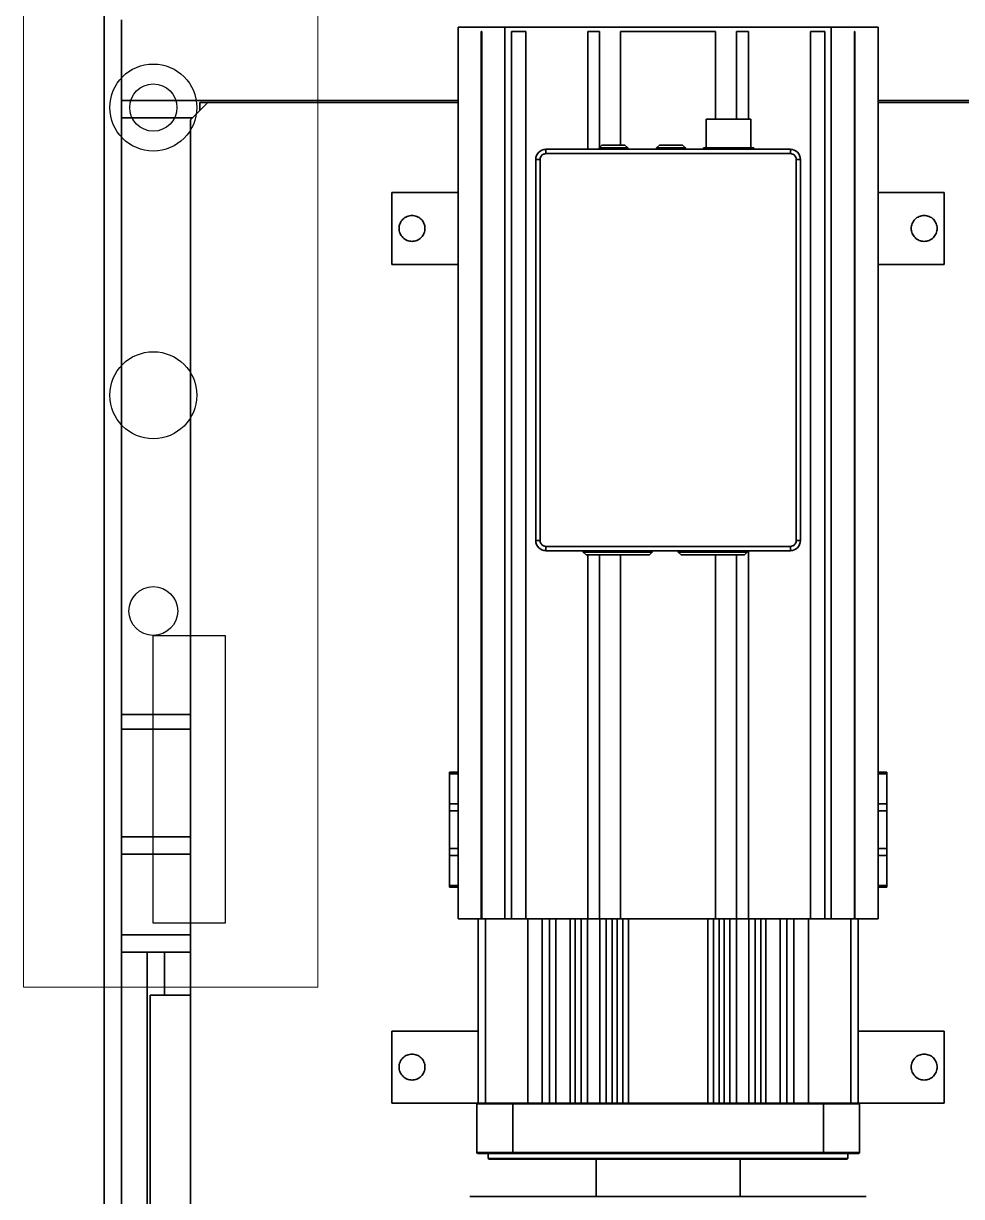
# Model space of a CAD drawing. Header units: millimetres. Extents: x -1052 to 3351, y 0 to 2015.
# Drawn here: x -370.56 to -360.91, y 1746.09 to 1758.15 of the extents above; entities that cross this region are included whole.
import ezdxf

# ---------------------------------------------------------------- set-up
doc = ezdxf.new("R2010")
doc.units = ezdxf.units.MM
doc.layers.add('AM_0', color=7, linetype='Continuous', lineweight=25)
doc.layers.add('AM_8', color=7, linetype='Continuous', lineweight=15)
doc.layers.add('DRAIN', color=5, linetype='Continuous')

msp = doc.modelspace()

# ---------------------------------------------------------------- linework, layer by layer
at = {"color": 7, "linetype": 'Continuous', "lineweight": 35}
for p, q in [((-369.7264, 1700.3826), (-369.7264, 1767.8333)), ((-369.7264, 1700.3826), (-369.7264, 1767.8333)), ((-369.5489, 1757.3607), (-369.5489, 1758.189)), ((-369.5489, 1757.3607), (-369.5489, 1758.189)), ((-366.0876, 1758.1151), (-365.6053, 1758.1151)), ((-366.0876, 1750.4383), (-366.0876, 1758.1151)), ((-366.0876, 1758.1151), (-365.6053, 1758.1151)), ((-366.0876, 1750.4383), (-366.0876, 1758.1151)), ((-365.8487, 1758.0707), (-365.8487, 1748.9441)), ((-365.8487, 1758.0707), (-365.8442, 1758.0707)), ((-365.8487, 1758.0707), (-365.8487, 1748.9441)), ((-365.8487, 1758.0707), (-365.8442, 1758.0707)), ((-365.8442, 1748.9441), (-365.8442, 1758.0707)), ((-365.8442, 1748.9441), (-365.8442, 1758.0707)), ((-362.2506, 1758.1151), (-365.6053, 1758.1151)), ((-365.6053, 1758.1151), (-365.6053, 1748.9441)), ((-362.2506, 1758.1151), (-365.6053, 1758.1151)), ((-365.6053, 1758.1151), (-365.6053, 1748.9441)), ((-365.5388, 1748.9441), (-365.5388, 1758.0707)), ((-365.5388, 1758.0707), (-365.3909, 1758.0707)), ((-365.5388, 1748.9441), (-365.5388, 1758.0707)), ((-365.5388, 1758.0707), (-365.3909, 1758.0707)), ((-365.3909, 1758.0707), (-365.3909, 1748.9441)), ((-365.3909, 1758.0707), (-365.3909, 1748.9441)), ((-364.7548, 1756.8578), (-364.7548, 1758.0707)), ((-364.7548, 1758.0707), (-364.6321, 1758.0707)), ((-364.7548, 1756.8578), (-364.7548, 1758.0707)), ((-364.7548, 1758.0707), (-364.6321, 1758.0707)), ((-364.6321, 1758.0707), (-364.6321, 1756.8785)), ((-364.6321, 1758.0707), (-364.6321, 1756.8785)), ((-364.4161, 1756.9021), (-364.4161, 1758.0707)), ((-364.4161, 1758.0707), (-363.4398, 1758.0707)), ((-364.4161, 1756.9021), (-364.4161, 1758.0707)), ((-364.4161, 1758.0707), (-363.4398, 1758.0707)), ((-363.4398, 1758.0707), (-363.4398, 1757.1684)), ((-363.4398, 1758.0707), (-363.4398, 1757.1684)), ((-363.2239, 1757.1684), (-363.2239, 1758.0707)), ((-363.2239, 1758.0707), (-363.1011, 1758.0707)), ((-363.2239, 1757.1684), (-363.2239, 1758.0707)), ((-363.2239, 1758.0707), (-363.1011, 1758.0707)), ((-363.1011, 1758.0707), (-363.1011, 1757.1684)), ((-363.1011, 1758.0707), (-363.1011, 1757.1684)), ((-362.4651, 1748.9441), (-362.4651, 1758.0707)), ((-362.4651, 1758.0707), (-362.3171, 1758.0707)), ((-362.4651, 1748.9441), (-362.4651, 1758.0707)), ((-362.4651, 1758.0707), (-362.3171, 1758.0707)), ((-362.3171, 1758.0707), (-362.3171, 1748.9441)), ((-362.3171, 1758.0707), (-362.3171, 1748.9441)), ((-361.7683, 1758.1151), (-362.2506, 1758.1151)), ((-362.2506, 1758.1151), (-362.2506, 1748.9441)), ((-361.7683, 1758.1151), (-362.2506, 1758.1151)), ((-362.2506, 1758.1151), (-362.2506, 1748.9441)), ((-362.0117, 1758.0707), (-362.0117, 1748.9441)), ((-362.0117, 1758.0707), (-362.0072, 1758.0707)), ((-362.0117, 1758.0707), (-362.0117, 1748.9441)), ((-362.0117, 1758.0707), (-362.0072, 1758.0707)), ((-362.0072, 1758.0707), (-362.0072, 1748.9441)), ((-362.0072, 1758.0707), (-362.0072, 1748.9441)), ((-361.7684, 1750.4383), (-361.7684, 1758.1151)), ((-361.7684, 1750.4383), (-361.7684, 1758.1151)), ((-369.5489, 1757.3607), (-369.5489, 1757.1832)), ((-366.0876, 1757.3607), (-369.5489, 1757.3607)), ((-369.5489, 1757.3607), (-369.5489, 1757.1832)), ((-366.0876, 1757.3607), (-369.5489, 1757.3607)), ((-368.6614, 1757.3385), (-368.8389, 1757.161)), ((-368.6614, 1757.3385), (-368.8389, 1757.161)), ((-368.6614, 1757.3385), (-368.7427, 1757.3385)), ((-368.7427, 1757.2571), (-368.7427, 1757.3385)), ((-368.6614, 1757.3385), (-368.7427, 1757.3385)), ((-368.7427, 1757.2571), (-368.7427, 1757.3385)), ((-366.0876, 1757.3385), (-368.6614, 1757.3385)), ((-366.0876, 1757.3385), (-368.6614, 1757.3385)), ((-358.3071, 1757.3607), (-361.7684, 1757.3607)), ((-358.3071, 1757.3607), (-361.7684, 1757.3607)), ((-359.1946, 1757.3385), (-361.7684, 1757.3385)), ((-359.1946, 1757.3385), (-361.7684, 1757.3385)), ((-368.8167, 1757.1832), (-369.5489, 1757.1832)), ((-369.5489, 1749.7873), (-369.5489, 1757.1832)), ((-368.8167, 1757.1832), (-369.5489, 1757.1832)), ((-369.5489, 1749.7873), (-369.5489, 1757.1832)), ((-368.8389, 1757.161), (-368.8389, 1742.7242)), ((-368.8389, 1757.161), (-368.8389, 1742.7242)), ((-363.536, 1757.1684), (-363.536, 1756.8725)), ((-363.536, 1757.1684), (-363.536, 1756.8725)), ((-363.0774, 1756.8725), (-363.0774, 1757.1684)), ((-363.0774, 1756.8725), (-363.0774, 1757.1684)), ((-365.1853, 1756.8578), (-362.6707, 1756.8578)), ((-365.1853, 1756.8578), (-365.1853, 1756.8134)), ((-365.1853, 1756.8578), (-362.6707, 1756.8578)), ((-365.1853, 1756.8578), (-365.1853, 1756.8134)), ((-364.6084, 1756.9022), (-364.638, 1756.8725)), ((-364.6084, 1756.9022), (-364.638, 1756.8725)), ((-364.638, 1756.8725), (-364.638, 1756.8578)), ((-364.3421, 1756.8725), (-364.638, 1756.8725)), ((-364.638, 1756.8725), (-364.638, 1756.8578)), ((-364.3421, 1756.8725), (-364.638, 1756.8725)), ((-364.3421, 1756.8725), (-364.3717, 1756.9022)), ((-364.3421, 1756.8725), (-364.3717, 1756.9022)), ((-364.3421, 1756.8578), (-364.3421, 1756.8725)), ((-364.3421, 1756.8578), (-364.3421, 1756.8725)), ((-364.0167, 1756.9022), (-364.0463, 1756.8725)), ((-364.0167, 1756.9022), (-364.0463, 1756.8725)), ((-364.0463, 1756.8725), (-364.0463, 1756.8578)), ((-363.7505, 1756.8725), (-364.0463, 1756.8725)), ((-364.0463, 1756.8725), (-364.0463, 1756.8578)), ((-363.7505, 1756.8725), (-364.0463, 1756.8725)), ((-363.7505, 1756.8725), (-363.7801, 1756.9022)), ((-363.7505, 1756.8725), (-363.7801, 1756.9022)), ((-363.7505, 1756.8578), (-363.7505, 1756.8725)), ((-363.7505, 1756.8578), (-363.7505, 1756.8725)), ((-363.5656, 1756.8578), (-363.5656, 1756.8725)), ((-363.5656, 1756.8578), (-363.5656, 1756.8725)), ((-363.0922, 1756.8725), (-363.5212, 1756.8725)), ((-363.5212, 1756.8578), (-363.5212, 1756.8725)), ((-363.0922, 1756.8725), (-363.5212, 1756.8725)), ((-363.5212, 1756.8578), (-363.5212, 1756.8725)), ((-363.0922, 1756.8578), (-363.0922, 1756.8725)), ((-363.0922, 1756.8578), (-363.0922, 1756.8725)), ((-363.0479, 1756.8578), (-363.0479, 1756.8725)), ((-363.0479, 1756.8578), (-363.0479, 1756.8725)), ((-362.6707, 1756.8134), (-362.6707, 1756.8578)), ((-362.6707, 1756.8134), (-362.6707, 1756.8578)), ((-365.2888, 1756.7542), (-365.2444, 1756.7542)), ((-365.2888, 1752.8344), (-365.2888, 1756.7542)), ((-365.2888, 1756.7542), (-365.2444, 1756.7542)), ((-365.2888, 1752.8344), (-365.2888, 1756.7542)), ((-365.2444, 1752.8344), (-365.2444, 1756.7542)), ((-365.2444, 1752.8344), (-365.2444, 1756.7542)), ((-365.1853, 1756.8134), (-362.6707, 1756.8134)), ((-365.1853, 1756.8134), (-362.6707, 1756.8134)), ((-362.6115, 1756.7542), (-362.6115, 1752.8344)), ((-362.5671, 1756.7542), (-362.6115, 1756.7542)), ((-362.6115, 1756.7542), (-362.6115, 1752.8344)), ((-362.5671, 1756.7542), (-362.6115, 1756.7542)), ((-362.5671, 1756.7542), (-362.5671, 1752.8344)), ((-362.5671, 1756.7542), (-362.5671, 1752.8344)), ((-366.768, 1756.414), (-366.0876, 1756.414)), ((-366.768, 1755.6744), (-366.768, 1756.414)), ((-366.768, 1756.414), (-366.0876, 1756.414)), ((-366.768, 1755.6744), (-366.768, 1756.414)), ((-361.7684, 1756.414), (-361.0879, 1756.414)), ((-361.7684, 1756.414), (-361.0879, 1756.414)), ((-361.0879, 1756.414), (-361.0879, 1755.6744)), ((-361.0879, 1756.414), (-361.0879, 1755.6744)), ((-366.0876, 1755.6744), (-366.768, 1755.6744)), ((-366.0876, 1755.6744), (-366.768, 1755.6744)), ((-361.0879, 1755.6744), (-361.7684, 1755.6744)), ((-361.0879, 1755.6744), (-361.7684, 1755.6744)), ((-365.2888, 1752.8344), (-365.2444, 1752.8344)), ((-365.2888, 1752.8344), (-365.2444, 1752.8344)), ((-362.6707, 1752.7752), (-365.1853, 1752.7752)), ((-365.1853, 1752.7308), (-365.1853, 1752.7752)), ((-362.6707, 1752.7752), (-365.1853, 1752.7752)), ((-365.1853, 1752.7308), (-365.1853, 1752.7752)), ((-362.6707, 1752.7308), (-365.1853, 1752.7308)), ((-362.6707, 1752.7308), (-365.1853, 1752.7308)), ((-364.8007, 1752.7308), (-364.8007, 1752.7161)), ((-364.8007, 1752.7308), (-364.8007, 1752.7161)), ((-364.8007, 1752.7161), (-364.7711, 1752.6864)), ((-364.8007, 1752.7161), (-364.4457, 1752.7161)), ((-364.8007, 1752.7161), (-364.7711, 1752.6864)), ((-364.8007, 1752.7161), (-364.4457, 1752.7161)), ((-364.4457, 1752.7161), (-364.0907, 1752.7161)), ((-364.4457, 1752.7161), (-364.0907, 1752.7161)), ((-364.1203, 1752.6864), (-364.0907, 1752.7161)), ((-364.1203, 1752.6864), (-364.0907, 1752.7161)), ((-364.0907, 1752.7161), (-364.0907, 1752.7308)), ((-364.0907, 1752.7161), (-364.0907, 1752.7308)), ((-363.8244, 1752.7308), (-363.8244, 1752.7161)), ((-363.8244, 1752.7308), (-363.8244, 1752.7161)), ((-363.8244, 1752.7161), (-363.7948, 1752.6864)), ((-363.8244, 1752.7161), (-363.4694, 1752.7161)), ((-363.8244, 1752.7161), (-363.7948, 1752.6864)), ((-363.8244, 1752.7161), (-363.4694, 1752.7161)), ((-363.4694, 1752.7161), (-363.1144, 1752.7161)), ((-363.4694, 1752.7161), (-363.1144, 1752.7161)), ((-363.144, 1752.6864), (-363.1144, 1752.7161)), ((-363.144, 1752.6864), (-363.1144, 1752.7161)), ((-363.1144, 1752.7161), (-363.1144, 1752.7308)), ((-363.1144, 1752.7161), (-363.1144, 1752.7308)), ((-363.1011, 1752.7308), (-363.1011, 1748.9441)), ((-363.1011, 1752.7308), (-363.1011, 1748.9441)), ((-362.6707, 1752.7308), (-362.6707, 1752.7752)), ((-362.6707, 1752.7308), (-362.6707, 1752.7752)), ((-362.5671, 1752.8344), (-362.6115, 1752.8344)), ((-362.5671, 1752.8344), (-362.6115, 1752.8344)), ((-364.7548, 1748.9441), (-364.7548, 1752.6865)), ((-364.7548, 1748.9441), (-364.7548, 1752.6865)), ((-364.6321, 1752.6865), (-364.6321, 1748.9441)), ((-364.6321, 1752.6865), (-364.6321, 1748.9441)), ((-364.4161, 1748.9441), (-364.4161, 1752.6865)), ((-364.4161, 1748.9441), (-364.4161, 1752.6865)), ((-363.4398, 1752.6865), (-363.4398, 1748.9441)), ((-363.4398, 1752.6865), (-363.4398, 1748.9441)), ((-363.2239, 1748.9441), (-363.2239, 1752.6865)), ((-363.2239, 1748.9441), (-363.2239, 1752.6865)), ((-369.5489, 1751.0446), (-368.8389, 1751.0446)), ((-369.5489, 1751.0446), (-368.8389, 1751.0446)), ((-369.5489, 1750.8967), (-368.8389, 1750.8967)), ((-369.5489, 1750.8967), (-368.8389, 1750.8967)), ((-366.0876, 1750.4529), (-366.1763, 1750.4529)), ((-366.1763, 1750.4529), (-366.1763, 1750.4357)), ((-366.0876, 1750.4529), (-366.1763, 1750.4529)), ((-366.1763, 1750.4529), (-366.1763, 1750.4357)), ((-366.1763, 1750.4357), (-366.0876, 1750.4357)), ((-366.1763, 1750.4357), (-366.1763, 1750.1269)), ((-366.1763, 1750.4357), (-366.0876, 1750.4357)), ((-366.1763, 1750.4357), (-366.1763, 1750.1269)), ((-366.0876, 1750.4357), (-366.0876, 1750.4518)), ((-366.0876, 1750.4357), (-366.0876, 1750.4518)), ((-366.0876, 1750.4357), (-366.0876, 1750.1269)), ((-366.0876, 1750.4357), (-366.0876, 1750.1269)), ((-361.6796, 1750.4529), (-361.7684, 1750.4529)), ((-361.6796, 1750.4529), (-361.7684, 1750.4529)), ((-361.7684, 1750.4518), (-361.7684, 1750.4357)), ((-361.7684, 1750.4518), (-361.7684, 1750.4357)), ((-361.6796, 1750.4357), (-361.7684, 1750.4357)), ((-361.7684, 1750.4357), (-361.7684, 1750.1269)), ((-361.6796, 1750.4357), (-361.7684, 1750.4357)), ((-361.7684, 1750.4357), (-361.7684, 1750.1269)), ((-361.6796, 1750.4529), (-361.6796, 1750.4357)), ((-361.6796, 1750.4529), (-361.6796, 1750.4357)), ((-361.6796, 1750.4357), (-361.6796, 1750.1269)), ((-361.6796, 1750.4357), (-361.6796, 1750.1269)), ((-366.0876, 1750.1269), (-366.1763, 1750.1269)), ((-366.1763, 1750.1269), (-366.1763, 1750.0558)), ((-366.0876, 1750.1269), (-366.1763, 1750.1269)), ((-366.1763, 1750.1269), (-366.1763, 1750.0558)), ((-366.0876, 1750.0558), (-366.0876, 1750.1269)), ((-366.0876, 1750.0558), (-366.0876, 1750.1269)), ((-361.7684, 1750.1269), (-361.7684, 1750.0558)), ((-361.6796, 1750.1269), (-361.7684, 1750.1269)), ((-361.7684, 1750.1269), (-361.7684, 1750.0558)), ((-361.6796, 1750.1269), (-361.7684, 1750.1269)), ((-361.6796, 1750.1269), (-361.6796, 1750.0558)), ((-361.6796, 1750.1269), (-361.6796, 1750.0558)), ((-366.1763, 1750.0558), (-366.0876, 1750.0558)), ((-366.1763, 1750.0558), (-366.1763, 1749.6666)), ((-366.1763, 1750.0558), (-366.0876, 1750.0558)), ((-366.1763, 1750.0558), (-366.1763, 1749.6666)), ((-366.0876, 1750.0558), (-366.0876, 1749.6666)), ((-366.0876, 1750.0558), (-366.0876, 1749.6666)), ((-361.6796, 1750.0558), (-361.7684, 1750.0558)), ((-361.7684, 1750.0558), (-361.7684, 1749.6666)), ((-361.6796, 1750.0558), (-361.7684, 1750.0558)), ((-361.7684, 1750.0558), (-361.7684, 1749.6666)), ((-361.6796, 1750.0558), (-361.6796, 1749.6666)), ((-361.6796, 1750.0558), (-361.6796, 1749.6666)), ((-369.5489, 1749.7873), (-369.5489, 1749.6098)), ((-368.8389, 1749.7873), (-369.5489, 1749.7873)), ((-369.5489, 1749.7873), (-369.5489, 1749.6098)), ((-368.8389, 1749.7873), (-369.5489, 1749.7873)), ((-369.5489, 1748.7814), (-369.5489, 1749.6098)), ((-368.8389, 1749.6098), (-369.5489, 1749.6098)), ((-369.5489, 1748.7814), (-369.5489, 1749.6098)), ((-368.8389, 1749.6098), (-369.5489, 1749.6098)), ((-366.0876, 1749.6666), (-366.1763, 1749.6666)), ((-366.1763, 1749.6666), (-366.1763, 1749.5955)), ((-366.0876, 1749.6666), (-366.1763, 1749.6666)), ((-366.1763, 1749.6666), (-366.1763, 1749.5955)), ((-366.1763, 1749.5955), (-366.0876, 1749.5955)), ((-366.1763, 1749.5955), (-366.1763, 1749.2867)), ((-366.1763, 1749.5955), (-366.0876, 1749.5955)), ((-366.1763, 1749.5955), (-366.1763, 1749.2867)), ((-366.0876, 1749.5955), (-366.0876, 1749.6666)), ((-366.0876, 1749.5955), (-366.0876, 1749.6666)), ((-366.0876, 1749.5955), (-366.0876, 1749.2867)), ((-366.0876, 1749.5955), (-366.0876, 1749.2867)), ((-361.6796, 1749.6666), (-361.7684, 1749.6666)), ((-361.7684, 1749.6666), (-361.7684, 1749.5955)), ((-361.6796, 1749.6666), (-361.7684, 1749.6666)), ((-361.7684, 1749.6666), (-361.7684, 1749.5955)), ((-361.6796, 1749.5955), (-361.7684, 1749.5955)), ((-361.7684, 1749.5955), (-361.7684, 1749.2867)), ((-361.6796, 1749.5955), (-361.7684, 1749.5955)), ((-361.7684, 1749.5955), (-361.7684, 1749.2867)), ((-361.6796, 1749.6666), (-361.6796, 1749.5955)), ((-361.6796, 1749.6666), (-361.6796, 1749.5955)), ((-361.6796, 1749.5955), (-361.6796, 1749.2867)), ((-361.6796, 1749.5955), (-361.6796, 1749.2867)), ((-366.0876, 1749.2867), (-366.1763, 1749.2867)), ((-366.1763, 1749.2867), (-366.1763, 1749.2696)), ((-366.0876, 1749.2867), (-366.1763, 1749.2867)), ((-366.1763, 1749.2867), (-366.1763, 1749.2696)), ((-366.1763, 1749.2696), (-366.0876, 1749.2696)), ((-366.1763, 1749.2696), (-366.0876, 1749.2696)), ((-366.0876, 1749.2706), (-366.0876, 1749.2867)), ((-366.0876, 1749.2706), (-366.0876, 1749.2867)), ((-366.0876, 1748.9441), (-366.0876, 1749.2842)), ((-366.0876, 1748.9441), (-366.0876, 1749.2842)), ((-361.6796, 1749.2867), (-361.7684, 1749.2867)), ((-361.7684, 1749.2867), (-361.7684, 1749.2706)), ((-361.6796, 1749.2867), (-361.7684, 1749.2867)), ((-361.7684, 1749.2867), (-361.7684, 1749.2706)), ((-361.7684, 1748.9441), (-361.7684, 1749.2842)), ((-361.7684, 1748.9441), (-361.7684, 1749.2842)), ((-361.7684, 1749.2696), (-361.6796, 1749.2696)), ((-361.7684, 1749.2696), (-361.6796, 1749.2696)), ((-361.6796, 1749.2867), (-361.6796, 1749.2696)), ((-361.6796, 1749.2867), (-361.6796, 1749.2696)), ((-365.8487, 1748.9441), (-366.0876, 1748.9441)), ((-365.8487, 1748.9441), (-366.0876, 1748.9441)), ((-365.8805, 1748.9441), (-365.8805, 1747.0508)), ((-365.8805, 1748.9441), (-365.8805, 1747.0508)), ((-365.8468, 1748.9441), (-365.8487, 1748.9441)), ((-365.8468, 1748.9441), (-365.8487, 1748.9441)), ((-365.6053, 1748.9441), (-365.8442, 1748.9441)), ((-365.6053, 1748.9441), (-365.8442, 1748.9441)), ((-365.8065, 1747.0508), (-365.8065, 1748.9441)), ((-365.8065, 1747.0508), (-365.8065, 1748.9441)), ((-365.5388, 1748.9441), (-365.6053, 1748.9441)), ((-365.5388, 1748.9441), (-365.6053, 1748.9441)), ((-365.3909, 1748.9441), (-365.5388, 1748.9441)), ((-365.3909, 1748.9441), (-365.5388, 1748.9441)), ((-364.7548, 1748.9441), (-365.3909, 1748.9441)), ((-364.7548, 1748.9441), (-365.3909, 1748.9441)), ((-365.3702, 1747.0508), (-365.3702, 1748.9441)), ((-365.3702, 1747.0508), (-365.3702, 1748.9441)), ((-365.2223, 1748.9441), (-365.2223, 1747.0508)), ((-365.2223, 1748.9441), (-365.2223, 1747.0508)), ((-365.1483, 1748.9441), (-365.1483, 1747.0508)), ((-365.1483, 1748.9441), (-365.1483, 1747.0508)), ((-365.0817, 1748.9441), (-365.0817, 1747.0508)), ((-365.0817, 1748.9441), (-365.0817, 1747.0508)), ((-364.9338, 1748.9441), (-364.9338, 1747.0508)), ((-364.9338, 1748.9441), (-364.9338, 1747.0508)), ((-364.8828, 1748.9441), (-364.8828, 1747.0508)), ((-364.8828, 1748.9441), (-364.8828, 1747.0508)), ((-364.8236, 1747.0508), (-364.8236, 1748.9441)), ((-364.8236, 1747.0508), (-364.8236, 1748.9441)), ((-364.7571, 1748.9441), (-364.7571, 1747.0508)), ((-364.7571, 1748.9441), (-364.7571, 1747.0508)), ((-364.6372, 1748.9441), (-364.7497, 1748.9441)), ((-364.6372, 1748.9441), (-364.7497, 1748.9441)), ((-364.4161, 1748.9441), (-364.6321, 1748.9441)), ((-364.4161, 1748.9441), (-364.6321, 1748.9441)), ((-364.6298, 1747.0508), (-364.6298, 1748.9441)), ((-364.6298, 1747.0508), (-364.6298, 1748.9441)), ((-364.5633, 1748.9441), (-364.5633, 1747.0508)), ((-364.5633, 1748.9441), (-364.5633, 1747.0508)), ((-364.5041, 1748.9441), (-364.5041, 1747.0508)), ((-364.5041, 1748.9441), (-364.5041, 1747.0508)), ((-364.4531, 1748.9441), (-364.4531, 1747.0508)), ((-364.4531, 1748.9441), (-364.4531, 1747.0508)), ((-363.4398, 1748.9441), (-364.4161, 1748.9441)), ((-363.4398, 1748.9441), (-364.4161, 1748.9441)), ((-364.3939, 1748.9441), (-364.3939, 1747.0508)), ((-364.3939, 1748.9441), (-364.3939, 1747.0508)), ((-364.3347, 1747.0508), (-364.3347, 1748.9441)), ((-364.3347, 1747.0508), (-364.3347, 1748.9441)), ((-363.5212, 1747.0508), (-363.5212, 1748.9441)), ((-363.5212, 1747.0508), (-363.5212, 1748.9441)), ((-363.462, 1747.0508), (-363.462, 1748.9441)), ((-363.462, 1747.0508), (-363.462, 1748.9441)), ((-363.2239, 1748.9441), (-363.4398, 1748.9441)), ((-363.2239, 1748.9441), (-363.4398, 1748.9441)), ((-363.4029, 1747.0508), (-363.4029, 1748.9441)), ((-363.4029, 1747.0508), (-363.4029, 1748.9441)), ((-363.3518, 1747.0508), (-363.3518, 1748.9441)), ((-363.3518, 1747.0508), (-363.3518, 1748.9441)), ((-363.2927, 1748.9441), (-363.2927, 1747.0508)), ((-363.2927, 1748.9441), (-363.2927, 1747.0508)), ((-363.2261, 1747.0508), (-363.2261, 1748.9441)), ((-363.2261, 1747.0508), (-363.2261, 1748.9441)), ((-363.1063, 1748.9441), (-363.2187, 1748.9441)), ((-363.1063, 1748.9441), (-363.2187, 1748.9441)), ((-362.4651, 1748.9441), (-363.1011, 1748.9441)), ((-362.4651, 1748.9441), (-363.1011, 1748.9441)), ((-363.0989, 1748.9441), (-363.0989, 1747.0508)), ((-363.0989, 1748.9441), (-363.0989, 1747.0508)), ((-363.0323, 1747.0508), (-363.0323, 1748.9441)), ((-363.0323, 1747.0508), (-363.0323, 1748.9441)), ((-362.9732, 1747.0508), (-362.9732, 1748.9441)), ((-362.9732, 1747.0508), (-362.9732, 1748.9441)), ((-362.9221, 1747.0508), (-362.9221, 1748.9441)), ((-362.9221, 1747.0508), (-362.9221, 1748.9441)), ((-362.7742, 1747.0508), (-362.7742, 1748.9441)), ((-362.7742, 1747.0508), (-362.7742, 1748.9441)), ((-362.7076, 1748.9441), (-362.7076, 1747.0508)), ((-362.7076, 1748.9441), (-362.7076, 1747.0508)), ((-362.6337, 1747.0508), (-362.6337, 1748.9441)), ((-362.6337, 1747.0508), (-362.6337, 1748.9441)), ((-362.4858, 1748.9441), (-362.4858, 1747.0508)), ((-362.4858, 1748.9441), (-362.4858, 1747.0508)), ((-362.3171, 1748.9441), (-362.4651, 1748.9441)), ((-362.3171, 1748.9441), (-362.4651, 1748.9441)), ((-362.2506, 1748.9441), (-362.3171, 1748.9441)), ((-362.2506, 1748.9441), (-362.3171, 1748.9441)), ((-362.0117, 1748.9441), (-362.2506, 1748.9441)), ((-362.0117, 1748.9441), (-362.2506, 1748.9441)), ((-362.0494, 1748.9441), (-362.0494, 1747.0508)), ((-362.0494, 1748.9441), (-362.0494, 1747.0508)), ((-362.0072, 1748.9441), (-362.0091, 1748.9441)), ((-362.0072, 1748.9441), (-362.0091, 1748.9441)), ((-361.7683, 1748.9441), (-362.0072, 1748.9441)), ((-361.7683, 1748.9441), (-362.0072, 1748.9441)), ((-361.9755, 1748.9441), (-361.9755, 1747.0508)), ((-361.9755, 1748.9441), (-361.9755, 1747.0508)), ((-369.5489, 1748.7814), (-369.5489, 1748.6039)), ((-368.8389, 1748.7814), (-369.5489, 1748.7814)), ((-369.5489, 1748.7814), (-369.5489, 1748.6039)), ((-368.8389, 1748.7814), (-369.5489, 1748.7814)), ((-369.5489, 1700.3826), (-369.5489, 1748.6039)), ((-368.8389, 1748.6039), (-369.5489, 1748.6039)), ((-369.5489, 1700.3826), (-369.5489, 1748.6039)), ((-368.8389, 1748.6039), (-369.5489, 1748.6039)), ((-369.2826, 1737.8059), (-369.2826, 1748.6039)), ((-369.2826, 1737.8059), (-369.2826, 1748.6039)), ((-369.1051, 1748.1602), (-369.1051, 1748.6039)), ((-369.1051, 1748.1602), (-369.1051, 1748.6039)), ((-368.8389, 1748.1602), (-369.253, 1748.1602)), ((-369.253, 1729.6704), (-369.253, 1748.1602)), ((-368.8389, 1748.1602), (-369.253, 1748.1602)), ((-369.253, 1729.6704), (-369.253, 1748.1602)), ((-366.768, 1747.7904), (-365.8805, 1747.7904)), ((-366.768, 1747.0508), (-366.768, 1747.7904)), ((-366.768, 1747.7904), (-365.8805, 1747.7904)), ((-366.768, 1747.0508), (-366.768, 1747.7904)), ((-361.9755, 1747.7904), (-361.0879, 1747.7904)), ((-361.9755, 1747.7904), (-361.0879, 1747.7904)), ((-361.0879, 1747.7904), (-361.0879, 1747.0508)), ((-361.0879, 1747.7904), (-361.0879, 1747.0508)), ((-365.8879, 1747.0508), (-366.768, 1747.0508)), ((-365.8879, 1747.0508), (-366.768, 1747.0508)), ((-365.8879, 1747.0508), (-365.8953, 1747.0434)), ((-365.8879, 1747.0508), (-365.8953, 1747.0434)), ((-365.8879, 1747.0508), (-365.5224, 1747.0508)), ((-365.8879, 1747.0508), (-365.5224, 1747.0508)), ((-365.5224, 1747.0508), (-365.5255, 1747.0434)), ((-365.5224, 1747.0508), (-365.5255, 1747.0434)), ((-365.5224, 1747.0508), (-362.3335, 1747.0508)), ((-365.5224, 1747.0508), (-362.3335, 1747.0508)), ((-362.3335, 1747.0508), (-361.9681, 1747.0508)), ((-362.3305, 1747.0434), (-362.3335, 1747.0508)), ((-362.3335, 1747.0508), (-361.9681, 1747.0508)), ((-362.3305, 1747.0434), (-362.3335, 1747.0508)), ((-361.9681, 1747.0508), (-361.9607, 1747.0434)), ((-361.0879, 1747.0508), (-361.9681, 1747.0508)), ((-361.9681, 1747.0508), (-361.9607, 1747.0434)), ((-361.0879, 1747.0508), (-361.9681, 1747.0508)), ((-365.8953, 1747.0434), (-365.5255, 1747.0434)), ((-365.8953, 1747.0434), (-365.8953, 1746.5405)), ((-365.8953, 1747.0434), (-365.5255, 1747.0434)), ((-365.8953, 1747.0434), (-365.8953, 1746.5405)), ((-365.5255, 1747.0434), (-362.3305, 1747.0434)), ((-365.5255, 1747.0434), (-365.5255, 1746.5405)), ((-365.5255, 1747.0434), (-362.3305, 1747.0434)), ((-365.5255, 1747.0434), (-365.5255, 1746.5405)), ((-362.3305, 1746.5405), (-362.3305, 1747.0434)), ((-362.3305, 1747.0434), (-361.9607, 1747.0434)), ((-362.3305, 1746.5405), (-362.3305, 1747.0434)), ((-362.3305, 1747.0434), (-361.9607, 1747.0434)), ((-361.9607, 1747.0434), (-361.9607, 1746.5405)), ((-361.9607, 1747.0434), (-361.9607, 1746.5405)), ((-365.8953, 1746.5405), (-365.5255, 1746.5405)), ((-365.8953, 1746.5405), (-365.8879, 1746.5331)), ((-365.8953, 1746.5405), (-365.5255, 1746.5405)), ((-365.8953, 1746.5405), (-365.8879, 1746.5331)), ((-365.8879, 1746.5331), (-365.5224, 1746.5331)), ((-365.8879, 1746.5331), (-365.5224, 1746.5331)), ((-365.777, 1746.5331), (-365.777, 1746.4813)), ((-365.777, 1746.5331), (-365.777, 1746.4813)), ((-365.777, 1746.4813), (-365.7695, 1746.4739)), ((-365.777, 1746.4813), (-362.079, 1746.4813)), ((-365.777, 1746.4813), (-365.7695, 1746.4739)), ((-365.777, 1746.4813), (-362.079, 1746.4813)), ((-365.6374, 1746.5331), (-365.6374, 1746.5331)), ((-365.6374, 1746.5331), (-365.6374, 1746.5331)), ((-365.5255, 1746.5405), (-362.3305, 1746.5405)), ((-365.5224, 1746.5331), (-365.5255, 1746.5405)), ((-365.5255, 1746.5405), (-362.3305, 1746.5405)), ((-365.5224, 1746.5331), (-365.5255, 1746.5405)), ((-365.5224, 1746.5331), (-362.3335, 1746.5331)), ((-365.5224, 1746.5331), (-362.3335, 1746.5331)), ((-365.3564, 1746.5331), (-365.3564, 1746.5331)), ((-365.3564, 1746.5331), (-365.3564, 1746.5331)), ((-364.6676, 1746.4739), (-364.6676, 1746.0893)), ((-364.6676, 1746.4739), (-364.6676, 1746.0893)), ((-363.1884, 1746.0893), (-363.1884, 1746.4739)), ((-363.1884, 1746.0893), (-363.1884, 1746.4739)), ((-362.4996, 1746.5331), (-362.4996, 1746.5331)), ((-362.4996, 1746.5331), (-362.4996, 1746.5331)), ((-362.3305, 1746.5405), (-362.3335, 1746.5331)), ((-362.3305, 1746.5405), (-362.3335, 1746.5331)), ((-362.3335, 1746.5331), (-361.9681, 1746.5331)), ((-362.3335, 1746.5331), (-361.9681, 1746.5331)), ((-362.3305, 1746.5405), (-361.9607, 1746.5405)), ((-362.3305, 1746.5405), (-361.9607, 1746.5405)), ((-362.2185, 1746.5331), (-362.2185, 1746.5331)), ((-362.2185, 1746.5331), (-362.2185, 1746.5331)), ((-362.0864, 1746.4739), (-362.079, 1746.4813)), ((-362.0864, 1746.4739), (-362.079, 1746.4813)), ((-362.079, 1746.4813), (-362.079, 1746.5331)), ((-362.079, 1746.4813), (-362.079, 1746.5331)), ((-361.9607, 1746.5405), (-361.9681, 1746.5331)), ((-361.9607, 1746.5405), (-361.9681, 1746.5331)), ((-365.9657, 1746.0893), (-361.8902, 1746.0893)), ((-365.9657, 1746.0893), (-361.8902, 1746.0893))]:
    msp.add_line(p, q, dxfattribs=at)
at = {"color": 3}
for centre in [(-369.221, 1757.2874), (-369.221, 1754.329), (-369.221, 1754.329)]:
    msp.add_circle(centre, 0.4475, dxfattribs=at)
at = {"color": 7, "linetype": 'Continuous', "lineweight": 35}
for centre, start, end in [((-365.1853, 1756.7542), 90, 180), ((-365.1853, 1756.7542), 90, 180), ((-362.6707, 1756.7542), 0, 90), ((-362.6707, 1756.7542), 0, 90), ((-365.1853, 1752.8344), 180, 270), ((-365.1853, 1752.8344), 180, 270), ((-362.6707, 1752.8344), 270, 0), ((-362.6707, 1752.8344), 270, 0)]:
    msp.add_arc(centre, 0.1035, start, end, dxfattribs=at)
for points, knots in [([(-363.0774, 1757.1684), (-363.0783, 1757.1684), (-363.08, 1757.1684), (-363.0936, 1757.1684), (-363.1148, 1757.1684), (-363.1436, 1757.1684), (-363.1785, 1757.1684), (-363.2184, 1757.1684), (-363.2617, 1757.1684), (-363.3067, 1757.1684), (-363.3517, 1757.1684), (-363.395, 1757.1684), (-363.4349, 1757.1684), (-363.4699, 1757.1684), (-363.4986, 1757.1684), (-363.5198, 1757.1684), (-363.5334, 1757.1684), (-363.5351, 1757.1684), (-363.536, 1757.1684)], [0, 0, 0, 0, 1.9375504, 3.8750096, 5.8124861, 7.7500326, 9.6875083, 11.6250005, 13.5624961, 15.4999745, 17.4374908, 19.3749864, 21.3124785, 23.2499542, 25.1875128, 27.1249714, 29.0624417, 30.9999883, 30.9999883, 30.9999883, 30.9999883]), ([(-363.0774, 1757.1684), (-363.0783, 1757.1684), (-363.08, 1757.1684), (-363.0936, 1757.1684), (-363.1148, 1757.1684), (-363.1436, 1757.1684), (-363.1785, 1757.1684), (-363.2184, 1757.1684), (-363.2617, 1757.1684), (-363.3067, 1757.1684), (-363.3517, 1757.1684), (-363.395, 1757.1684), (-363.4349, 1757.1684), (-363.4699, 1757.1684), (-363.4986, 1757.1684), (-363.5198, 1757.1684), (-363.5334, 1757.1684), (-363.5351, 1757.1684), (-363.536, 1757.1684)], [0, 0, 0, 0, 1.9375504, 3.8750096, 5.8124861, 7.7500326, 9.6875083, 11.6250005, 13.5624961, 15.4999745, 17.4374908, 19.3749864, 21.3124785, 23.2499542, 25.1875128, 27.1249714, 29.0624417, 30.9999883, 30.9999883, 30.9999883, 30.9999883]), ([(-364.3717, 1756.9021), (-364.3735, 1756.9021), (-364.3771, 1756.9021), (-364.4044, 1756.9021), (-364.4435, 1756.9021), (-364.4901, 1756.9021), (-364.5366, 1756.9021), (-364.5757, 1756.9021), (-364.6031, 1756.9021), (-364.6066, 1756.9021), (-364.6084, 1756.9021)], [0, 0, 0, 0, 2.0000348, 3.9999672, 6.0000055, 7.9999954, 9.9999853, 11.9999919, 13.9999455, 15.9999728, 15.9999728, 15.9999728, 15.9999728]), ([(-364.3717, 1756.9021), (-364.3735, 1756.9021), (-364.3771, 1756.9021), (-364.4044, 1756.9021), (-364.4435, 1756.9021), (-364.4901, 1756.9021), (-364.5366, 1756.9021), (-364.5757, 1756.9021), (-364.6031, 1756.9021), (-364.6066, 1756.9021), (-364.6084, 1756.9021)], [0, 0, 0, 0, 2.0000348, 3.9999672, 6.0000055, 7.9999954, 9.9999853, 11.9999919, 13.9999455, 15.9999728, 15.9999728, 15.9999728, 15.9999728]), ([(-363.7801, 1756.9021), (-363.7818, 1756.9021), (-363.7854, 1756.9021), (-363.8128, 1756.9021), (-363.8519, 1756.9021), (-363.8984, 1756.9021), (-363.9449, 1756.9021), (-363.984, 1756.9021), (-364.0114, 1756.9021), (-364.0149, 1756.9021), (-364.0167, 1756.9021)], [0, 0, 0, 0, 2.0000427, 4.0000041, 6.0000185, 8.0000162, 10.000014, 12.0000284, 13.9999898, 16.0000324, 16.0000324, 16.0000324, 16.0000324]), ([(-363.7801, 1756.9021), (-363.7818, 1756.9021), (-363.7854, 1756.9021), (-363.8128, 1756.9021), (-363.8519, 1756.9021), (-363.8984, 1756.9021), (-363.9449, 1756.9021), (-363.984, 1756.9021), (-364.0114, 1756.9021), (-364.0149, 1756.9021), (-364.0167, 1756.9021)], [0, 0, 0, 0, 2.0000427, 4.0000041, 6.0000185, 8.0000162, 10.000014, 12.0000284, 13.9999898, 16.0000324, 16.0000324, 16.0000324, 16.0000324]), ([(-363.5212, 1756.8725), (-363.527, 1756.8725), (-363.5386, 1756.8725), (-363.5533, 1756.8725), (-363.5636, 1756.8725), (-363.5649, 1756.8725), (-363.5656, 1756.8725)], [0, 0, 0, 0, 0.7500067, 1.5000076, 2.2499768, 3.000021, 3.000021, 3.000021, 3.000021]), ([(-363.5212, 1756.8725), (-363.527, 1756.8725), (-363.5386, 1756.8725), (-363.5533, 1756.8725), (-363.5636, 1756.8725), (-363.5649, 1756.8725), (-363.5656, 1756.8725)], [0, 0, 0, 0, 0.7500067, 1.5000076, 2.2499768, 3.000021, 3.000021, 3.000021, 3.000021]), ([(-363.0479, 1756.8725), (-363.0485, 1756.8725), (-363.0499, 1756.8725), (-363.0601, 1756.8725), (-363.0748, 1756.8725), (-363.0864, 1756.8725), (-363.0922, 1756.8725)], [0, 0, 0, 0, 0.750038, 1.5000154, 2.2499979, 3.000021, 3.000021, 3.000021, 3.000021]), ([(-363.0479, 1756.8725), (-363.0485, 1756.8725), (-363.0499, 1756.8725), (-363.0601, 1756.8725), (-363.0748, 1756.8725), (-363.0864, 1756.8725), (-363.0922, 1756.8725)], [0, 0, 0, 0, 0.750038, 1.5000154, 2.2499979, 3.000021, 3.000021, 3.000021, 3.000021]), ([(-365.2444, 1756.7542), (-365.2437, 1756.7617), (-365.2424, 1756.7731), (-365.2351, 1756.7869), (-365.2274, 1756.7964), (-365.2179, 1756.804), (-365.2042, 1756.8114), (-365.1927, 1756.8126), (-365.1853, 1756.8134)], [0, 0, 0, 0, 1.5015486, 2.3100025, 3.1353095, 3.960521, 4.7689533, 6.2703845, 6.2703845, 6.2703845, 6.2703845]), ([(-365.2444, 1756.7542), (-365.2437, 1756.7617), (-365.2424, 1756.7731), (-365.2351, 1756.7869), (-365.2274, 1756.7964), (-365.2179, 1756.804), (-365.2042, 1756.8114), (-365.1927, 1756.8126), (-365.1853, 1756.8134)], [0, 0, 0, 0, 1.5015486, 2.3100025, 3.1353095, 3.960521, 4.7689533, 6.2703845, 6.2703845, 6.2703845, 6.2703845]), ([(-362.6707, 1756.8134), (-362.6632, 1756.8126), (-362.6518, 1756.8114), (-362.638, 1756.804), (-362.6285, 1756.7964), (-362.6209, 1756.7869), (-362.6135, 1756.7731), (-362.6123, 1756.7617), (-362.6115, 1756.7542)], [0, 0, 0, 0, 1.5014611, 2.3098407, 3.1350757, 3.9603641, 4.7688321, 6.2703756, 6.2703756, 6.2703756, 6.2703756]), ([(-362.6707, 1756.8134), (-362.6632, 1756.8126), (-362.6518, 1756.8114), (-362.638, 1756.804), (-362.6285, 1756.7964), (-362.6209, 1756.7869), (-362.6135, 1756.7731), (-362.6123, 1756.7617), (-362.6115, 1756.7542)], [0, 0, 0, 0, 1.5014611, 2.3098407, 3.1350757, 3.9603641, 4.7688321, 6.2703756, 6.2703756, 6.2703756, 6.2703756]), ([(-366.5609, 1756.1773), (-366.5783, 1756.1753), (-366.6132, 1756.1713), (-366.6575, 1756.1405), (-366.6871, 1756.0965), (-366.6975, 1756.0442), (-366.6871, 1755.9919), (-366.6575, 1755.9479), (-366.6132, 1755.9171), (-366.5783, 1755.9131), (-366.5609, 1755.9111)], [0, 0, 0, 0, 3.5265194, 7.0533043, 10.5797737, 14.1064218, 17.63307, 21.1595393, 24.6863242, 28.2128437, 28.2128437, 28.2128437, 28.2128437]), ([(-366.5609, 1756.1773), (-366.5783, 1756.1753), (-366.6132, 1756.1713), (-366.6575, 1756.1405), (-366.6871, 1756.0965), (-366.6975, 1756.0442), (-366.6871, 1755.9919), (-366.6575, 1755.9479), (-366.6132, 1755.9171), (-366.5783, 1755.9131), (-366.5609, 1755.9111)], [0, 0, 0, 0, 3.5265194, 7.0533043, 10.5797737, 14.1064218, 17.63307, 21.1595393, 24.6863242, 28.2128437, 28.2128437, 28.2128437, 28.2128437]), ([(-366.5609, 1755.9111), (-366.5435, 1755.9131), (-366.5086, 1755.9171), (-366.4643, 1755.9479), (-366.4347, 1755.9919), (-366.4243, 1756.0442), (-366.4347, 1756.0965), (-366.4643, 1756.1405), (-366.5086, 1756.1713), (-366.5435, 1756.1753), (-366.5609, 1756.1773)], [0, 0, 0, 0, 3.5265194, 7.0533043, 10.5797737, 14.1064218, 17.63307, 21.1595393, 24.6863242, 28.2128437, 28.2128437, 28.2128437, 28.2128437]), ([(-366.5609, 1755.9111), (-366.5435, 1755.9131), (-366.5086, 1755.9171), (-366.4643, 1755.9479), (-366.4347, 1755.9919), (-366.4243, 1756.0442), (-366.4347, 1756.0965), (-366.4643, 1756.1405), (-366.5086, 1756.1713), (-366.5435, 1756.1753), (-366.5609, 1756.1773)], [0, 0, 0, 0, 3.5265194, 7.0533043, 10.5797737, 14.1064218, 17.63307, 21.1595393, 24.6863242, 28.2128437, 28.2128437, 28.2128437, 28.2128437]), ([(-361.295, 1756.1773), (-361.3125, 1756.1753), (-361.3473, 1756.1713), (-361.3916, 1756.1405), (-361.4212, 1756.0965), (-361.4316, 1756.0442), (-361.4212, 1755.9919), (-361.3916, 1755.9479), (-361.3473, 1755.9171), (-361.3125, 1755.9131), (-361.295, 1755.9111)], [0, 0, 0, 0, 3.5265487, 7.0532838, 10.5797698, 14.1064179, 17.633066, 21.159552, 24.6862871, 28.2128358, 28.2128358, 28.2128358, 28.2128358]), ([(-361.295, 1756.1773), (-361.3125, 1756.1753), (-361.3473, 1756.1713), (-361.3916, 1756.1405), (-361.4212, 1756.0965), (-361.4316, 1756.0442), (-361.4212, 1755.9919), (-361.3916, 1755.9479), (-361.3473, 1755.9171), (-361.3125, 1755.9131), (-361.295, 1755.9111)], [0, 0, 0, 0, 3.5265487, 7.0532838, 10.5797698, 14.1064179, 17.633066, 21.159552, 24.6862871, 28.2128358, 28.2128358, 28.2128358, 28.2128358]), ([(-361.295, 1755.9111), (-361.2776, 1755.9131), (-361.2428, 1755.9171), (-361.1984, 1755.9479), (-361.1688, 1755.9919), (-361.1584, 1756.0442), (-361.1688, 1756.0965), (-361.1984, 1756.1405), (-361.2428, 1756.1713), (-361.2776, 1756.1753), (-361.295, 1756.1773)], [0, 0, 0, 0, 3.5265194, 7.0532794, 10.5797653, 14.1064134, 17.6330616, 21.1595475, 24.6863075, 28.2128269, 28.2128269, 28.2128269, 28.2128269]), ([(-361.295, 1755.9111), (-361.2776, 1755.9131), (-361.2428, 1755.9171), (-361.1984, 1755.9479), (-361.1688, 1755.9919), (-361.1584, 1756.0442), (-361.1688, 1756.0965), (-361.1984, 1756.1405), (-361.2428, 1756.1713), (-361.2776, 1756.1753), (-361.295, 1756.1773)], [0, 0, 0, 0, 3.5265194, 7.0532794, 10.5797653, 14.1064134, 17.6330616, 21.1595475, 24.6863075, 28.2128269, 28.2128269, 28.2128269, 28.2128269]), ([(-365.1853, 1752.7752), (-365.1927, 1752.776), (-365.2042, 1752.7772), (-365.2179, 1752.7846), (-365.2274, 1752.7922), (-365.2351, 1752.8017), (-365.2424, 1752.8155), (-365.2437, 1752.8269), (-365.2444, 1752.8344)], [0, 0, 0, 0, 1.5014332, 2.3098665, 3.135079, 3.9607577, 4.7687886, 6.2703391, 6.2703391, 6.2703391, 6.2703391]), ([(-365.1853, 1752.7752), (-365.1927, 1752.776), (-365.2042, 1752.7772), (-365.2179, 1752.7846), (-365.2274, 1752.7922), (-365.2351, 1752.8017), (-365.2424, 1752.8155), (-365.2437, 1752.8269), (-365.2444, 1752.8344)], [0, 0, 0, 0, 1.5014332, 2.3098665, 3.135079, 3.9607577, 4.7687886, 6.2703391, 6.2703391, 6.2703391, 6.2703391]), ([(-362.6115, 1752.8344), (-362.6123, 1752.8269), (-362.6135, 1752.8155), (-362.6209, 1752.8017), (-362.6285, 1752.7922), (-362.638, 1752.7846), (-362.6518, 1752.7772), (-362.6632, 1752.776), (-362.6707, 1752.7752)], [0, 0, 0, 0, 1.5015454, 2.3095903, 3.1352506, 3.9604866, 4.7688672, 6.2703302, 6.2703302, 6.2703302, 6.2703302]), ([(-362.6115, 1752.8344), (-362.6123, 1752.8269), (-362.6135, 1752.8155), (-362.6209, 1752.8017), (-362.6285, 1752.7922), (-362.638, 1752.7846), (-362.6518, 1752.7772), (-362.6632, 1752.776), (-362.6707, 1752.7752)], [0, 0, 0, 0, 1.5015454, 2.3095903, 3.1352506, 3.9604866, 4.7688672, 6.2703302, 6.2703302, 6.2703302, 6.2703302]), ([(-364.7711, 1752.6865), (-364.7699, 1752.6865), (-364.7675, 1752.6865), (-364.7481, 1752.6865), (-364.718, 1752.6865), (-364.6773, 1752.6865), (-364.6277, 1752.6865), (-364.571, 1752.6865), (-364.5096, 1752.6865), (-364.4457, 1752.6865), (-364.3818, 1752.6865), (-364.3204, 1752.6865), (-364.2637, 1752.6865), (-364.2141, 1752.6865), (-364.1733, 1752.6865), (-364.1433, 1752.6865), (-364.1239, 1752.6865), (-364.1215, 1752.6865), (-364.1203, 1752.6865)], [0, 0, 0, 0, 2.7500127, 5.4999983, 8.249997, 10.9999922, 13.7500357, 16.5000165, 19.2500021, 22.0000148, 24.7500275, 27.5000131, 30.2499938, 33.0000373, 35.7500326, 38.5000313, 41.2500169, 44.0000296, 44.0000296, 44.0000296, 44.0000296]), ([(-364.7711, 1752.6865), (-364.7699, 1752.6865), (-364.7675, 1752.6865), (-364.7481, 1752.6865), (-364.718, 1752.6865), (-364.6773, 1752.6865), (-364.6277, 1752.6865), (-364.571, 1752.6865), (-364.5096, 1752.6865), (-364.4457, 1752.6865), (-364.3818, 1752.6865), (-364.3204, 1752.6865), (-364.2637, 1752.6865), (-364.2141, 1752.6865), (-364.1733, 1752.6865), (-364.1433, 1752.6865), (-364.1239, 1752.6865), (-364.1215, 1752.6865), (-364.1203, 1752.6865)], [0, 0, 0, 0, 2.7500127, 5.4999983, 8.249997, 10.9999922, 13.7500357, 16.5000165, 19.2500021, 22.0000148, 24.7500275, 27.5000131, 30.2499938, 33.0000373, 35.7500326, 38.5000313, 41.2500169, 44.0000296, 44.0000296, 44.0000296, 44.0000296]), ([(-363.7948, 1752.6865), (-363.7936, 1752.6865), (-363.7912, 1752.6865), (-363.7719, 1752.6865), (-363.7418, 1752.6865), (-363.701, 1752.6865), (-363.6514, 1752.6865), (-363.5948, 1752.6865), (-363.5333, 1752.6865), (-363.4694, 1752.6865), (-363.4055, 1752.6865), (-363.3441, 1752.6865), (-363.2875, 1752.6865), (-363.2379, 1752.6865), (-363.1971, 1752.6865), (-363.167, 1752.6865), (-363.1476, 1752.6865), (-363.1452, 1752.6865), (-363.144, 1752.6865)], [0, 0, 0, 0, 2.7500166, 5.4999913, 8.2499902, 10.9999856, 13.7500292, 16.5000101, 19.2500323, 22.0000073, 24.7500201, 27.5000059, 30.2499868, 33.0000305, 35.75005, 38.5000309, 41.2500167, 44.0000296, 44.0000296, 44.0000296, 44.0000296]), ([(-363.7948, 1752.6865), (-363.7936, 1752.6865), (-363.7912, 1752.6865), (-363.7719, 1752.6865), (-363.7418, 1752.6865), (-363.701, 1752.6865), (-363.6514, 1752.6865), (-363.5948, 1752.6865), (-363.5333, 1752.6865), (-363.4694, 1752.6865), (-363.4055, 1752.6865), (-363.3441, 1752.6865), (-363.2875, 1752.6865), (-363.2379, 1752.6865), (-363.1971, 1752.6865), (-363.167, 1752.6865), (-363.1476, 1752.6865), (-363.1452, 1752.6865), (-363.144, 1752.6865)], [0, 0, 0, 0, 2.7500166, 5.4999913, 8.2499902, 10.9999856, 13.7500292, 16.5000101, 19.2500323, 22.0000073, 24.7500201, 27.5000059, 30.2499868, 33.0000305, 35.75005, 38.5000309, 41.2500167, 44.0000296, 44.0000296, 44.0000296, 44.0000296]), ([(-366.5609, 1747.5537), (-366.5783, 1747.5517), (-366.6132, 1747.5477), (-366.6575, 1747.5169), (-366.6871, 1747.4729), (-366.6975, 1747.4206), (-366.6871, 1747.3682), (-366.6575, 1747.3242), (-366.6132, 1747.2935), (-366.5783, 1747.2895), (-366.5609, 1747.2875)], [0, 0, 0, 0, 3.52661, 7.053392, 10.5798585, 14.1065038, 17.6331492, 21.1596156, 24.6861316, 28.2127416, 28.2127416, 28.2127416, 28.2127416]), ([(-366.5609, 1747.5537), (-366.5783, 1747.5517), (-366.6132, 1747.5477), (-366.6575, 1747.5169), (-366.6871, 1747.4729), (-366.6975, 1747.4206), (-366.6871, 1747.3682), (-366.6575, 1747.3242), (-366.6132, 1747.2935), (-366.5783, 1747.2895), (-366.5609, 1747.2875)], [0, 0, 0, 0, 3.52661, 7.053392, 10.5798585, 14.1065038, 17.6331492, 21.1596156, 24.6861316, 28.2127416, 28.2127416, 28.2127416, 28.2127416]), ([(-366.5609, 1747.2875), (-366.5435, 1747.2895), (-366.5086, 1747.2935), (-366.4643, 1747.3242), (-366.4347, 1747.3682), (-366.4243, 1747.4206), (-366.4347, 1747.4729), (-366.4643, 1747.5169), (-366.5086, 1747.5477), (-366.5435, 1747.5517), (-366.5609, 1747.5537)], [0, 0, 0, 0, 3.52661, 7.053126, 10.5795925, 14.1062378, 17.6328831, 21.1593496, 24.6861316, 28.2127416, 28.2127416, 28.2127416, 28.2127416]), ([(-366.5609, 1747.2875), (-366.5435, 1747.2895), (-366.5086, 1747.2935), (-366.4643, 1747.3242), (-366.4347, 1747.3682), (-366.4243, 1747.4206), (-366.4347, 1747.4729), (-366.4643, 1747.5169), (-366.5086, 1747.5477), (-366.5435, 1747.5517), (-366.5609, 1747.5537)], [0, 0, 0, 0, 3.52661, 7.053126, 10.5795925, 14.1062378, 17.6328831, 21.1593496, 24.6861316, 28.2127416, 28.2127416, 28.2127416, 28.2127416]), ([(-361.295, 1747.5537), (-361.3125, 1747.5517), (-361.3473, 1747.5477), (-361.3916, 1747.5169), (-361.4212, 1747.4729), (-361.4316, 1747.4206), (-361.4212, 1747.3682), (-361.3916, 1747.3242), (-361.3473, 1747.2935), (-361.3125, 1747.2895), (-361.295, 1747.2875)], [0, 0, 0, 0, 3.5266393, 7.0533716, 10.5798546, 14.1064999, 17.6331452, 21.1596283, 24.6860945, 28.2127338, 28.2127338, 28.2127338, 28.2127338]), ([(-361.295, 1747.5537), (-361.3125, 1747.5517), (-361.3473, 1747.5477), (-361.3916, 1747.5169), (-361.4212, 1747.4729), (-361.4316, 1747.4206), (-361.4212, 1747.3682), (-361.3916, 1747.3242), (-361.3473, 1747.2935), (-361.3125, 1747.2895), (-361.295, 1747.2875)], [0, 0, 0, 0, 3.5266393, 7.0533716, 10.5798546, 14.1064999, 17.6331452, 21.1596283, 24.6860945, 28.2127338, 28.2127338, 28.2127338, 28.2127338]), ([(-361.295, 1747.2875), (-361.2776, 1747.2895), (-361.2428, 1747.2935), (-361.1984, 1747.3242), (-361.1688, 1747.3682), (-361.1584, 1747.4206), (-361.1688, 1747.4729), (-361.1984, 1747.5169), (-361.2428, 1747.5477), (-361.2776, 1747.5517), (-361.295, 1747.5537)], [0, 0, 0, 0, 3.5266099, 7.053101, 10.5795841, 14.1062294, 17.6328747, 21.1593578, 24.6861149, 28.2127249, 28.2127249, 28.2127249, 28.2127249]), ([(-361.295, 1747.2875), (-361.2776, 1747.2895), (-361.2428, 1747.2935), (-361.1984, 1747.3242), (-361.1688, 1747.3682), (-361.1584, 1747.4206), (-361.1688, 1747.4729), (-361.1984, 1747.5169), (-361.2428, 1747.5477), (-361.2776, 1747.5517), (-361.295, 1747.5537)], [0, 0, 0, 0, 3.5266099, 7.053101, 10.5795841, 14.1062294, 17.6328747, 21.1593578, 24.6861149, 28.2127249, 28.2127249, 28.2127249, 28.2127249]), ([(-365.7696, 1746.4739), (-365.7678, 1746.4739), (-365.7644, 1746.4739), (-365.7369, 1746.4739), (-365.6931, 1746.4739), (-365.6321, 1746.4739), (-365.5547, 1746.4739), (-365.4617, 1746.4739), (-365.3538, 1746.4739), (-365.2323, 1746.4739), (-365.0981, 1746.4739), (-364.9527, 1746.4739), (-364.7975, 1746.4739), (-364.6339, 1746.4739), (-364.4634, 1746.4739), (-364.2878, 1746.4739), (-364.1088, 1746.4739), (-363.928, 1746.4739), (-363.7472, 1746.4739), (-363.5681, 1746.4739), (-363.3925, 1746.4739), (-363.2221, 1746.4739), (-363.0585, 1746.4739), (-362.9032, 1746.4739), (-362.7578, 1746.4739), (-362.6237, 1746.4739), (-362.5021, 1746.4739), (-362.3943, 1746.4739), (-362.3012, 1746.4739), (-362.2239, 1746.4739), (-362.1628, 1746.4739), (-362.1191, 1746.4739), (-362.0915, 1746.4739), (-362.0881, 1746.4739), (-362.0864, 1746.4739)], [0, 0, 0, 0, 7.781302, 15.5625171, 23.3437537, 31.1250314, 38.9062447, 46.6875314, 54.468774, 62.2500388, 70.0312499, 77.812523, 85.5937641, 93.3749954, 101.1562374, 108.9375017, 116.7187599, 124.499986, 132.2812501, 140.0625083, 147.8437357, 155.6250134, 163.4062276, 171.187485, 178.9687581, 186.7499692, 194.5312468, 202.3124781, 210.0937745, 217.8749797, 225.6562638, 233.4374958, 241.2187109, 249.0000129, 249.0000129, 249.0000129, 249.0000129]), ([(-365.7696, 1746.4739), (-365.7678, 1746.4739), (-365.7644, 1746.4739), (-365.7369, 1746.4739), (-365.6931, 1746.4739), (-365.6321, 1746.4739), (-365.5547, 1746.4739), (-365.4617, 1746.4739), (-365.3538, 1746.4739), (-365.2323, 1746.4739), (-365.0981, 1746.4739), (-364.9527, 1746.4739), (-364.7975, 1746.4739), (-364.6339, 1746.4739), (-364.4634, 1746.4739), (-364.2878, 1746.4739), (-364.1088, 1746.4739), (-363.928, 1746.4739), (-363.7472, 1746.4739), (-363.5681, 1746.4739), (-363.3925, 1746.4739), (-363.2221, 1746.4739), (-363.0585, 1746.4739), (-362.9032, 1746.4739), (-362.7578, 1746.4739), (-362.6237, 1746.4739), (-362.5021, 1746.4739), (-362.3943, 1746.4739), (-362.3012, 1746.4739), (-362.2239, 1746.4739), (-362.1628, 1746.4739), (-362.1191, 1746.4739), (-362.0915, 1746.4739), (-362.0881, 1746.4739), (-362.0864, 1746.4739)], [0, 0, 0, 0, 7.781302, 15.5625171, 23.3437537, 31.1250314, 38.9062447, 46.6875314, 54.468774, 62.2500388, 70.0312499, 77.812523, 85.5937641, 93.3749954, 101.1562374, 108.9375017, 116.7187599, 124.499986, 132.2812501, 140.0625083, 147.8437357, 155.6250134, 163.4062276, 171.187485, 178.9687581, 186.7499692, 194.5312468, 202.3124781, 210.0937745, 217.8749797, 225.6562638, 233.4374958, 241.2187109, 249.0000129, 249.0000129, 249.0000129, 249.0000129])]:
    msp.add_open_spline(points, degree=3, knots=knots, dxfattribs=at)
at = {"layer": 'AM_0'}
msp.add_lwpolyline([(-368.4814, 1748.9004), (-369.221, 1748.9004), (-369.221, 1751.8588), (-368.4814, 1751.8588)], close=True, dxfattribs=at)
msp.add_circle((-369.221, 1757.2874), 0.2431, dxfattribs=at)
at = {"layer": 'AM_8'}
msp.add_lwpolyline([(-370.5561, 1760.0834), (-367.5291, 1760.0834), (-367.5291, 1748.2418), (-370.5561, 1748.2418)], close=True, dxfattribs=at)
at = {"layer": 'DRAIN'}
msp.add_circle((-369.221, 1752.1103), 0.2515, dxfattribs=at)

doc.saveas('drawing.dxf')
